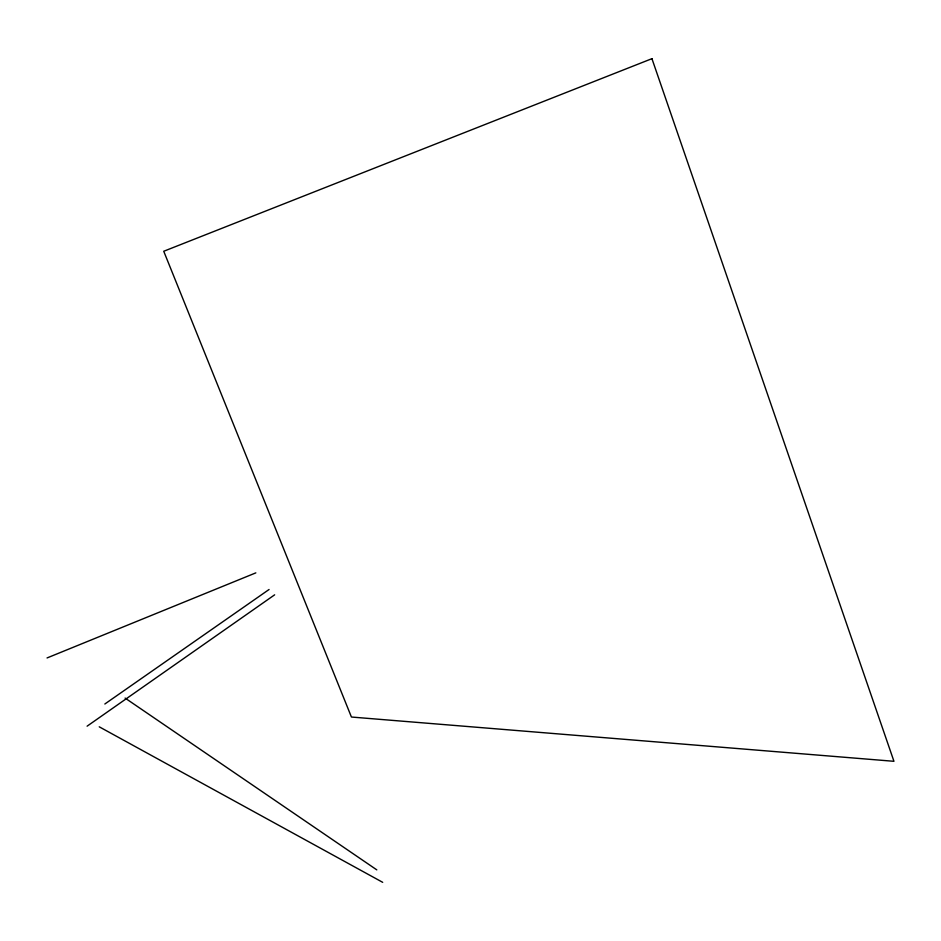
<?xml version="1.0" encoding="UTF-8"?>
<svg xmlns="http://www.w3.org/2000/svg" width="941" height="941" viewBox="0 0 941 941"><rect width="100%" height="100%" fill="white"/><g stroke="black" fill="none" stroke-linecap="round" stroke-linejoin="round"><path stroke-width="1.41" d="M87.101 726.181L274.654 594.818M104.839 704.009L269.067 589.501M47.05 657.947L255.834 572.869M99.252 726.817L382.693 882.329M125.106 698.081L376.8 869.872M651.937 58.671L163.734 251.259L351.428 717.03L893.95 761.304L651.937 58.671"/></g></svg>
